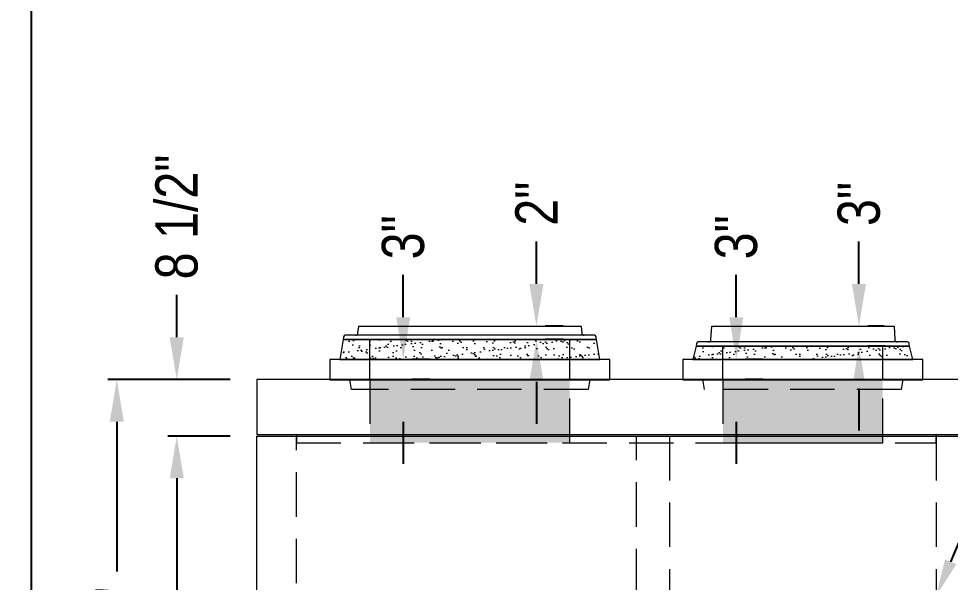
# Model space of a CAD drawing. Extents: x -1 to 225, y -5 to 280.
# Drawn here: x -0.7 to 51.8, y 115 to 146.7 of the extents above; entities that cross this region are included whole.
import ezdxf
from ezdxf import colors
from ezdxf.entities.mleader import LeaderData, LeaderLine
from ezdxf.math import Vec2, Vec3

# ---------------------------------------------------------------- set-up
doc = ezdxf.new("R2010")
doc.units = 0
doc.header["$LTSCALE"] = 10
doc.header["$MEASUREMENT"] = 0
doc.header["$PDMODE"] = 35
doc.linetypes.add('HIDDEN', pattern=[0.375, 0.25, -0.125])
doc.layers.get('0').update_dxf_attribs({"linetype": 'CONTINUOUS'})
doc.layers.get('Defpoints').update_dxf_attribs({"linetype": 'CONTINUOUS'})
doc.layers.add('2628-LOGO$0$CADdetails-FRAME', color=7, linetype='CONTINUOUS')
doc.layers.add('CADdetails-9-TITLEBLOCK', color=7, linetype='CONTINUOUS')
for name, color, linetype, lineweight in [('CADdetails-1-ANNO', 41, 'CONTINUOUS', 5), ('CADdetails-2-HATCH', 8, 'CONTINUOUS', 5), ('CADdetails-3-HIDDEN', 11, 'HIDDEN', 5), ('CADdetails-5-MEDIUM', 4, 'CONTINUOUS', 18)]:
    doc.layers.add(name, color=color, linetype=linetype, lineweight=lineweight)
doc.styles.add('CADdetails-DIMENSIONS', font='ARIALN.TTF', dxfattribs={"height": 2.38})
doc.styles.add('CADdetails-NOTES', font='ARIALN.TTF', dxfattribs={"height": 2.38})
doc.dimstyles.new('CADdetails-DIM', dxfattribs={"dimtxt": 2.38, "dimasz": 2.38, "dimexe": 0.5, "dimexo": 1.5, "dimgap": 1, "dimtad": 0, "dimzin": 0, "dimdsep": 46, "dimtxsty": 'CADdetails-DIMENSIONS', "dimcen": 1, "dimclrd": 256, "dimclre": 256, "dimclrt": 256, "dimadec": 0, "dimazin": 0, "dimtfac": 1, "dimtofl": 0, "dimtmove": 0, "dimatfit": 3, "dimfxl": 1, "dimtolj": 1, "dimtzin": 0, "dimarcsym": 0})

# ---------------------------------------------------------------- blocks, each defined once
blk = doc.blocks.new('2628-LOGO')
at = {"layer": '2628-LOGO$0$CADdetails-FRAME'}
blk.add_line((0, 0), (0, 280), dxfattribs=at)
blk = doc.blocks.new('*D19')
at = {"layer": 'CADdetails-1-ANNO', "lineweight": -2, "transparency": 16777216}
for p, q in [((11.202, 126.399), (4.315, 126.399)), ((4.815, 124.019), (4.815, 115.568)), ((4.815, 95.539), (4.815, 103.991)), ((11.202, 93.159), (4.315, 93.159))]:
    blk.add_line(p, q, dxfattribs=at)
at = {"layer": 'CADdetails-1-ANNO', "transparency": 16777216}
for points in [[(4.418, 124.019), (5.211, 124.019), (4.815, 126.399)], [(4.418, 95.539), (5.211, 95.539), (4.815, 93.159)]]:
    blk.add_solid(points, dxfattribs=at)
at = {"layer": 'Defpoints', "color": 0, "transparency": 16777216}
for p in [(12.702, 126.399), (4.815, 93.159), (12.702, 93.159)]:
    blk.add_point(p, dxfattribs=at)
at = {"layer": 'CADdetails-1-ANNO', "transparency": 16777216, "insert": (4.815, 109.779), "char_height": 2.38, "attachment_point": 5, "rotation": 90, "style": 'CADdetails-DIMENSIONS'}
blk.add_mtext('\\A1;7\' 4 1/4"', dxfattribs=at)
blk = doc.blocks.new('*D21')
at = {"layer": 'CADdetails-1-ANNO', "lineweight": -2, "transparency": 16777216}
for p, q in [((11.202, 123.207), (7.695, 123.207)), ((8.195, 120.827), (8.195, 111.589)), ((8.195, 98.544), (8.195, 107.782)), ((13.456, 96.164), (7.695, 96.164))]:
    blk.add_line(p, q, dxfattribs=at)
at = {"layer": 'CADdetails-1-ANNO', "transparency": 16777216}
for points in [[(7.798, 120.827), (8.592, 120.827), (8.195, 123.207)], [(7.798, 98.544), (8.592, 98.544), (8.195, 96.164)]]:
    blk.add_solid(points, dxfattribs=at)
at = {"layer": 'Defpoints', "color": 0, "transparency": 16777216}
for p in [(12.702, 123.207), (8.195, 96.164), (14.956, 96.164)]:
    blk.add_point(p, dxfattribs=at)
at = {"layer": 'CADdetails-1-ANNO', "transparency": 16777216, "insert": (8.195, 109.685), "char_height": 2.38, "attachment_point": 5, "rotation": 90, "style": 'CADdetails-DIMENSIONS'}
blk.add_mtext("\\A1;6'", dxfattribs=at)
blk = doc.blocks.new('*D22')
at = {"layer": 'CADdetails-1-ANNO', "lineweight": -2, "transparency": 16777216}
for p, q in [((8.195, 128.779), (8.195, 131.159)), ((11.202, 126.399), (7.695, 126.399)), ((11.202, 123.207), (7.695, 123.207)), ((8.195, 120.827), (8.195, 118.447))]:
    blk.add_line(p, q, dxfattribs=at)
at = {"layer": 'CADdetails-1-ANNO', "transparency": 16777216}
for points in [[(7.798, 128.779), (8.592, 128.779), (8.195, 126.399)], [(7.798, 120.827), (8.592, 120.827), (8.195, 123.207)]]:
    blk.add_solid(points, dxfattribs=at)
at = {"layer": 'Defpoints', "color": 0, "transparency": 16777216}
for p in [(12.702, 126.399), (8.195, 123.207), (12.702, 123.207)]:
    blk.add_point(p, dxfattribs=at)
at = {"layer": 'CADdetails-1-ANNO', "transparency": 16777216, "insert": (8.195, 135.557), "char_height": 2.38, "attachment_point": 5, "rotation": 90, "style": 'CADdetails-DIMENSIONS'}
blk.add_mtext('\\A1;8 1/2"', dxfattribs=at)
blk = doc.blocks.new('*D197')
at = {"layer": 'CADdetails-1-ANNO', "lineweight": -2, "transparency": 16777216}
for p, q in [((28.477, 131.784), (28.477, 134.164)), ((29.977, 129.404), (28.977, 129.404)), ((29.977, 128.653), (28.977, 128.653)), ((28.477, 126.273), (28.477, 123.893))]:
    blk.add_line(p, q, dxfattribs=at)
at = {"layer": 'CADdetails-1-ANNO', "transparency": 16777216}
for points in [[(28.08, 131.784), (28.874, 131.784), (28.477, 129.404)], [(28.08, 126.273), (28.874, 126.273), (28.477, 128.653)]]:
    blk.add_solid(points, dxfattribs=at)
at = {"layer": 'Defpoints', "color": 0, "transparency": 16777216}
for p in [(28.477, 129.404), (28.477, 129.404), (28.477, 128.653)]:
    blk.add_point(p, dxfattribs=at)
at = {"layer": 'CADdetails-1-ANNO', "transparency": 16777216, "insert": (28.477, 136.304), "char_height": 2.38, "attachment_point": 5, "rotation": 90, "style": 'CADdetails-DIMENSIONS'}
blk.add_mtext('\\A1;2"', dxfattribs=at)
blk = doc.blocks.new('*D196')
at = {"layer": 'CADdetails-1-ANNO', "lineweight": -2, "transparency": 16777216}
for p, q in [((20.965, 129.906), (20.965, 132.286)), ((22.465, 127.526), (21.465, 127.526)), ((22.465, 126.399), (21.465, 126.399)), ((20.965, 124.019), (20.965, 121.639))]:
    blk.add_line(p, q, dxfattribs=at)
at = {"layer": 'CADdetails-1-ANNO', "transparency": 16777216}
for points in [[(20.568, 129.906), (21.362, 129.906), (20.965, 127.526)], [(20.568, 124.019), (21.362, 124.019), (20.965, 126.399)]]:
    blk.add_solid(points, dxfattribs=at)
at = {"layer": 'Defpoints', "color": 0, "transparency": 16777216}
for p in [(20.965, 127.526), (20.965, 127.526), (20.965, 126.399)]:
    blk.add_point(p, dxfattribs=at)
at = {"layer": 'CADdetails-1-ANNO', "transparency": 16777216, "insert": (20.965, 134.409), "char_height": 2.38, "attachment_point": 5, "rotation": 90, "style": 'CADdetails-DIMENSIONS'}
blk.add_mtext('\\A1;3"', dxfattribs=at)
blk = doc.blocks.new('*D199')
at = {"layer": 'CADdetails-1-ANNO', "lineweight": -2, "transparency": 16777216}
for p, q in [((46.664, 131.784), (46.664, 134.164)), ((48.079, 129.404), (47.164, 129.404)), ((48.164, 128.277), (47.164, 128.277)), ((46.664, 125.897), (46.664, 123.517))]:
    blk.add_line(p, q, dxfattribs=at)
at = {"layer": 'CADdetails-1-ANNO', "transparency": 16777216}
for points in [[(46.267, 131.784), (47.06, 131.784), (46.664, 129.404)], [(46.267, 125.897), (47.06, 125.897), (46.664, 128.277)]]:
    blk.add_solid(points, dxfattribs=at)
at = {"layer": 'Defpoints', "color": 0, "transparency": 16777216}
for p in [(46.579, 129.404), (46.664, 129.404), (46.664, 128.277)]:
    blk.add_point(p, dxfattribs=at)
at = {"layer": 'CADdetails-1-ANNO', "transparency": 16777216, "insert": (46.664, 136.287), "char_height": 2.38, "attachment_point": 5, "rotation": 90, "style": 'CADdetails-DIMENSIONS'}
blk.add_mtext('\\A1;3"', dxfattribs=at)
blk = doc.blocks.new('*D198')
at = {"layer": 'CADdetails-1-ANNO', "lineweight": -2, "transparency": 16777216}
for p, q in [((39.745, 129.906), (39.745, 132.286)), ((41.245, 127.526), (40.245, 127.526)), ((41.245, 126.399), (40.245, 126.399)), ((39.745, 124.019), (39.745, 121.639))]:
    blk.add_line(p, q, dxfattribs=at)
at = {"layer": 'CADdetails-1-ANNO', "transparency": 16777216}
for points in [[(39.348, 129.906), (40.141, 129.906), (39.745, 127.526)], [(39.348, 124.019), (40.141, 124.019), (39.745, 126.399)]]:
    blk.add_solid(points, dxfattribs=at)
at = {"layer": 'Defpoints', "color": 0, "transparency": 16777216}
for p in [(39.745, 127.526), (39.745, 127.526), (39.745, 126.399)]:
    blk.add_point(p, dxfattribs=at)
at = {"layer": 'CADdetails-1-ANNO', "transparency": 16777216, "insert": (39.745, 134.409), "char_height": 2.38, "attachment_point": 5, "rotation": 90, "style": 'CADdetails-DIMENSIONS'}
blk.add_mtext('\\A1;3"', dxfattribs=at)

msp = doc.modelspace()

# ---------------------------------------------------------------- hatches: boundary and pattern name
at = {"layer": 'CADdetails-2-HATCH'}
h = msp.add_hatch(dxfattribs=at)
h.set_pattern_fill('AR-SAND', color=256, scale=0.375592)
h.set_pattern_definition([(37.5, (24.7211, 123.0188), (-0.02366, 0.7237), [0, -0.5709, 0, -0.638507, 0, -0.610337]), (7.5, (24.7211, 123.0188), (0.66471, 1.05998), [0, -0.307985, 0, -0.51456, 0, -0.197186]), (327.5, (24.2591, 123.0188), (1.169647, 0.002125), [0, -0.187796, 0, -0.676066, 0, -0.88264]), (317.5, (24.2591, 123.0188), (1.12908, 0.32965), [0, -0.093898, 0, -0.4432, 0, -0.50705])])
h.paths.add_polyline_path([(17.397, 127.526), (32.045, 127.526), (31.857, 128.653), (17.585, 128.653)])
h = msp.add_hatch(dxfattribs=at)
h.set_pattern_fill('AR-SAND', color=256, scale=0.375592)
h.set_pattern_definition([(37.5, (43.5007, 122.6432), (-0.02366, 0.7237), [0, -0.5709, 0, -0.638507, 0, -0.610337]), (7.5, (43.5007, 122.6432), (0.66471, 1.05998), [0, -0.307985, 0, -0.51456, 0, -0.197186]), (327.5, (43.0387, 122.6432), (1.169647, 0.002125), [0, -0.187796, 0, -0.676066, 0, -0.88264]), (317.5, (43.0387, 122.6432), (1.12908, 0.32965), [0, -0.093898, 0, -0.4432, 0, -0.50705])])
h.paths.add_polyline_path([(37.303, 127.526), (49.698, 127.526), (49.51, 128.277), (37.491, 128.277)])
h = msp.add_hatch(color=256, dxfattribs=at)
h.dxf.hatch_style = 1
h.paths.add_polyline_path([(30.355, 122.831), (30.355, 126.399), (19.087, 126.399), (19.087, 122.831)])
h = msp.add_hatch(color=256, dxfattribs=at)
h.dxf.hatch_style = 1
h.paths.add_polyline_path([(48.008, 122.831), (48.008, 126.399), (38.994, 126.399), (38.994, 122.831)])

# ---------------------------------------------------------------- linework, layer by layer
for p, q in [((16.834, 126.399), (32.609, 126.399)), ((36.74, 126.399), (50.261, 126.399))]:
    msp.add_line(p, q)
for points in [[(17.397, 127.526), (32.045, 127.526), (31.857, 128.653), (17.585, 128.653)], [(37.303, 127.526), (49.698, 127.526), (49.51, 128.277), (37.491, 128.277)]]:
    msp.add_lwpolyline(points, close=True, dxfattribs=at)
at = {"layer": 'CADdetails-3-HIDDEN'}
for p, q in [((19.087, 127.526), (19.087, 128.653)), ((30.355, 127.526), (30.355, 128.653)), ((38.994, 127.526), (38.994, 128.277)), ((48.008, 127.526), (48.008, 128.277)), ((19.087, 126.399), (19.087, 127.526)), ((30.355, 126.399), (30.355, 127.526)), ((38.994, 126.399), (38.994, 127.526)), ((48.008, 126.399), (48.008, 127.526))]:
    msp.add_line(p, q, dxfattribs=at)
for points in [[(31.482, 126.399), (31.388, 125.836), (18.054, 125.836), (17.96, 126.399)], [(49.135, 126.399), (49.041, 125.836), (37.961, 125.836), (37.867, 126.399)], [(14.956, 123.3), (14.956, 122.831), (51.013, 122.831), (51.013, 123.3)], [(34.111, 96.164), (14.956, 96.164), (14.956, 123.207)], [(35.989, 123.207), (35.989, 95.601), (34.111, 95.601), (34.111, 123.207)], [(51.013, 123.207), (51.013, 96.164), (35.989, 96.164)]]:
    msp.add_lwpolyline(points, dxfattribs=at)
for points in [[(30.355, 122.831), (30.355, 126.399), (19.087, 126.399), (19.087, 122.831)], [(48.008, 122.831), (48.008, 126.399), (38.994, 126.399), (38.994, 122.831)]]:
    msp.add_lwpolyline(points, close=True, dxfattribs=at)
at = {"layer": 'CADdetails-5-MEDIUM'}
for points in [[(18.273, 128.887, 0.404026), (18.414, 129.023), (18.453, 129.381, -0.404026), (18.476, 129.404), (30.966, 129.404, -0.404026), (30.99, 129.381), (31.028, 129.023, 0.404026), (31.169, 128.887)], [(38.179, 128.512, 0.404026), (38.32, 128.648), (38.359, 129.381, -0.404026), (38.382, 129.404), (48.619, 129.404, -0.404026), (48.642, 129.381), (48.681, 128.648, 0.404026), (48.822, 128.512)]]:
    msp.add_lwpolyline(points, format="xyb", dxfattribs=at)
for points in [[(17.598, 128.802), (17.585, 128.653), (31.857, 128.653), (31.844, 128.802, 0.388879), (31.751, 128.887), (17.691, 128.887, 0.388879)], [(37.504, 128.426), (37.491, 128.277), (49.51, 128.277), (49.497, 128.426, 0.388879), (49.404, 128.512), (37.598, 128.512, 0.388879)]]:
    msp.add_lwpolyline(points, format="xyb", close=True, dxfattribs=at)
for points in [[(16.834, 126.399), (32.609, 126.399), (32.609, 127.526), (16.834, 127.526)], [(36.74, 126.399), (50.261, 126.399), (50.261, 127.526), (36.74, 127.526)], [(53.266, 126.399), (12.702, 126.399), (12.702, 123.3), (53.266, 123.3)], [(53.266, 123.207), (53.266, 93.159), (12.702, 93.159), (12.702, 123.207)]]:
    msp.add_lwpolyline(points, close=True, dxfattribs=at)

# ---------------------------------------------------------------- block references
at = {"layer": 'CADdetails-9-TITLEBLOCK'}
msp.add_blockref('2628-LOGO', (0, 0), dxfattribs=at)

# ---------------------------------------------------------------- dimensions: what is measured, and where the dimension line sits
at = {"layer": 'CADdetails-1-ANNO'}
dim = msp.add_linear_dim(base=(8.195, 123.207), p1=(12.702, 126.399), p2=(12.702, 123.207), angle=270, text='8 1/2"', dimstyle='CADdetails-DIM', dxfattribs=at)
dim.commit()
dim.dimension.update_dxf_attribs({"geometry": '*D22', "text_midpoint": (8.195, 135.557), "dimtype": 160})
for base, p1, p2, angle, text, picture, middle in [((28.477, 129.404), (28.477, 128.653), (28.477, 129.404), 90, '2"', '*D197', (28.477, 136.304)), ((46.664, 129.404), (46.664, 128.277), (46.579, 129.404), 90, '3"', '*D199', (46.664, 136.287)), ((20.965, 127.526), (20.965, 126.399), (20.965, 127.526), 90, '3"', '*D196', (20.965, 134.409)), ((39.745, 127.526), (39.745, 126.399), (39.745, 127.526), 90, '3"', '*D198', (39.745, 134.409)), ((4.815, 93.159), (12.702, 126.399), (12.702, 93.159), 90, '7\' 4 1/4"', '*D19', (4.815, 109.779)), ((8.195, 96.164), (12.702, 123.207), (14.956, 96.164), 270, "6'", '*D21', (8.195, 109.685))]:
    dim = msp.add_linear_dim(base=base, p1=p1, p2=p2, angle=angle, text=text, dimstyle='CADdetails-DIM', dxfattribs=at)
    dim.commit()
    dim.dimension.update_dxf_attribs({"geometry": picture, "text_midpoint": middle})

# ---------------------------------------------------------------- leaders
ml = msp.add_multileader_mtext('Standard', dxfattribs=at)
ml.set_content('TOP OF \\PFLOATABLES\\POIL\\PBAFFLE', color=256, style='CADdetails-NOTES')
ml.set_leader_properties()
ml.build(insert=Vec2(0, 0))
ml.multileader.update_dxf_attribs({"dogleg_length": 1.765, "arrow_head_size": 2.101})
ctx = ml.context
ctx.base_point, ctx.char_height, ctx.arrow_head_size, ctx.landing_gap_size, ctx.plane_origin = Vec3(58.036, 126.538), 2.38, 2.101, 1.324, Vec3(38.418, 114.934)
notes = []
notes.append((ctx, [(1, (1, 1, 0), (56.271, 126.538), (1, 0), 1.765, [(0, [(51.013, 114.192)], 0, [])])]))
ctx.mtext.insert, ctx.mtext.flow_direction = Vec3(59.36, 127.728), 5
for ctx, leaders in notes:
    for number, flags, end, landing, length, lines in leaders:
        leader = LeaderData()
        leader.index, (leader.has_last_leader_line, leader.has_dogleg_vector, leader.attachment_direction) = number, flags
        leader.last_leader_point, leader.dogleg_vector, leader.dogleg_length = Vec3(end), Vec3(landing), length
        for number, points, colour, breaks in lines:
            line = LeaderLine()
            line.index, line.vertices, line.color, line.breaks = number, Vec3.list(points), colors.encode_raw_color(colour), breaks
            leader.lines.append(line)
        ctx.leaders.append(leader)

doc.saveas('drawing.dxf')
